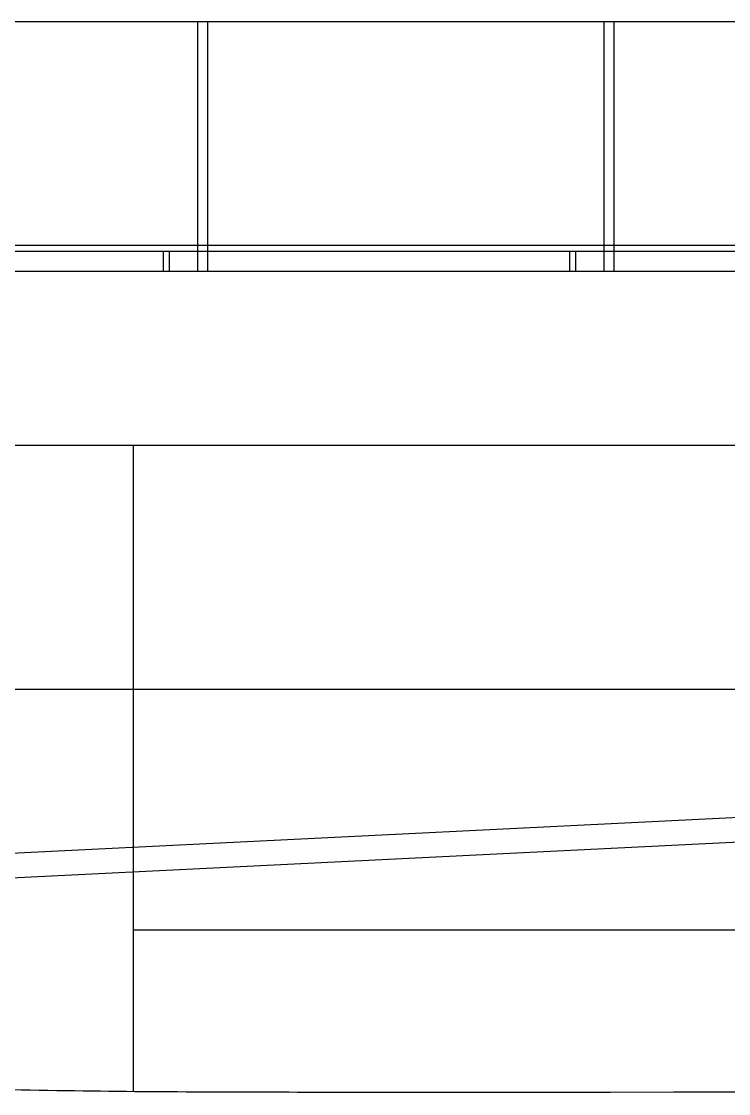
# Model space of a CAD drawing. Header units: millimetres. Extents: x 138823 to 235949, y -69097 to 9810.
# Drawn here: x 151344 to 154877, y -1868 to 3487 of the extents above; entities that cross this region are included whole.
import ezdxf

# ---------------------------------------------------------------- set-up
doc = ezdxf.new("R2010")
doc.units = ezdxf.units.MM
for name, color, linetype in [('0 CASCO', 7, 'Continuous'), ('4 BALAUSTRADA', 50, 'Continuous'), ('Casco', 7, 'Continuous'), ('Conves_superior', 4, 'Continuous'), ('Linha dagua', 151, 'Continuous')]:
    doc.layers.add(name, color=color, linetype=linetype)

msp = doc.modelspace()

# ---------------------------------------------------------------- linework, layer by layer
msp.add_line((151903.5, -1858.2), (151903.5, 1370.7))
at = {"layer": '0 CASCO'}
for p, q in [((152223.9, 3486.8), (152223.9, 2240.2)), ((152273.9, 3486.8), (152273.9, 2240.2)), ((154253.9, 3486.8), (154253.9, 2240.2)), ((154303.9, 3486.8), (154303.9, 2240.2)), ((140903.4, 1370.7), (200903.1, 1370.2)), ((151903.5, -1049.3), (194523, -1049.3))]:
    msp.add_line(p, q, dxfattribs=at)
msp.add_spline([(200903.2, 1388.3), (200899, 1107.7), (200869.8, 809.7), (200792.3, 479.5), (200650.1, 113.1), (200426.6, -294.3), (200098.8, -759.1), (199886.5, -1014.8), (199629.9, -1266.9), (199317.3, -1492.5), (198936.4, -1669), (198603.2, -1758), (198122.9, -1826.9), (197644.6, -1855.2), (197215, -1861.1), (193504.3, -1861.6), (153022.7, -1861.6), (151653.4, -1855.4), (150238.2, -1811.8), (149511.9, -1764.3), (148788.8, -1693.4), (148087.5, -1594.3), (147426.5, -1462.3), (146966.3, -1340.5), (146394.1, -1158.3), (145468.1, -835.6), (144958.3, -679.5), (144194, -504.4), (143676.8, -421.7), (143147.2, -361.7), (142042.9, -292.9), (140903.2, -261.7)], degree=3, dxfattribs=at)
at = {"layer": '4 BALAUSTRADA'}
for p, q in [((140903.2, 2370.2), (200903.2, 2370.2)), ((140903.2, 2340.2), (200903.2, 2340.2)), ((152053.2, 2340.2), (152053.2, 2240.2)), ((152083.2, 2340.2), (152083.2, 2240.2)), ((154083.2, 2340.2), (154083.2, 2240.2)), ((154113.2, 2340.2), (154113.2, 2240.2)), ((140903.2, 2240.2), (200903.2, 2240.2))]:
    msp.add_line(p, q, dxfattribs=at)
at = {"layer": 'Casco'}
for p, q in [((155119, -478.8), (142760.7, -1092.8)), ((155125.7, -601.6), (142766.8, -1215.6))]:
    msp.add_line(p, q, dxfattribs=at)
at = {"layer": 'Conves_superior'}
msp.add_line((140903.2, 3486.8), (196933.9, 3486.8), dxfattribs=at)
at = {"layer": 'Linha dagua'}
msp.add_line((200667.3, 150.7), (140903.4, 150.7), dxfattribs=at)

doc.saveas('drawing.dxf')
